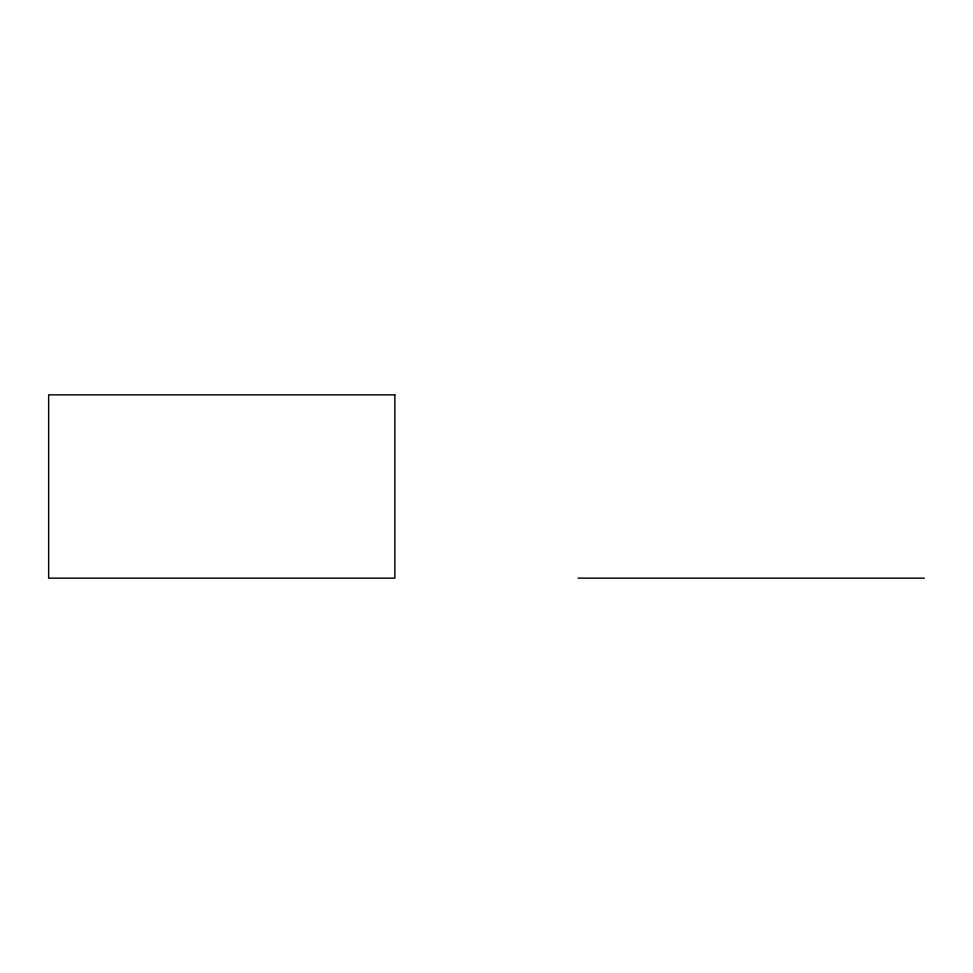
<?xml version="1.0" encoding="UTF-8"?>
<svg xmlns="http://www.w3.org/2000/svg" width="973" height="973" viewBox="0 0 973 973"><rect width="100%" height="100%" fill="white"/><g stroke="black" fill="none" stroke-linecap="round" stroke-linejoin="round"><path stroke-width="1.46" d="M578.144 578.144L924.35 578.144M394.856 394.856L48.65 394.856L48.65 578.144L394.856 578.144L394.856 394.856"/></g></svg>
